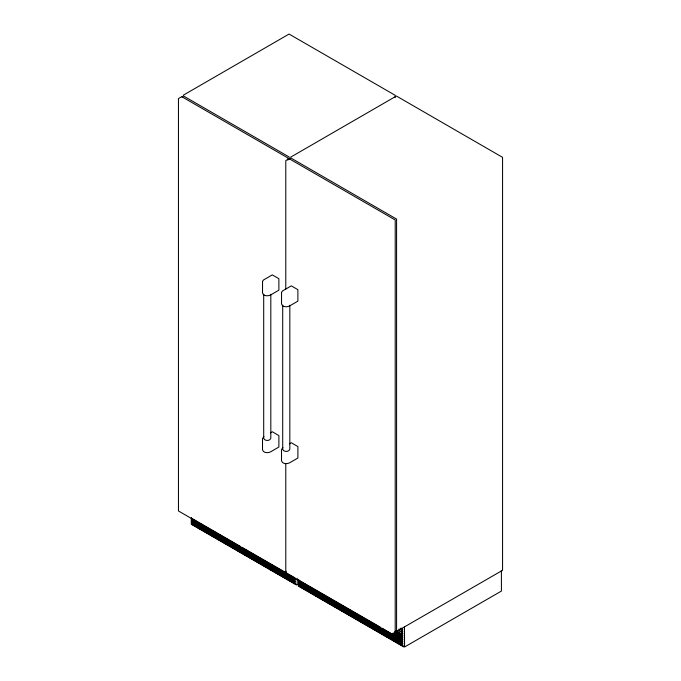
<?xml version="1.0" encoding="UTF-8"?>
<svg xmlns="http://www.w3.org/2000/svg" width="681" height="681" viewBox="0 0 681 681"><rect width="100%" height="100%" fill="white"/><g stroke="black" fill="none" stroke-linecap="round" stroke-linejoin="round"><path stroke-width="1.02" d="M183.359 95.17L289.067 34.05L395.159 95.289L395.218 97.553M181.997 96.966L183.547 96.021L289.187 157.013L289.238 159.277M289.34 158.894L290.889 157.992L396.58 219.086L396.58 631.125L395.031 632.028M263.93 436.555L262.517 438.573L262.517 449.835C263.309 453.103 268.05 453.205 270.544 451.878L278.878 447.034L278.904 435.636L272.374 431.771L270.331 432.861M282.938 447.536L281.525 449.545L281.525 460.807C282.317 464.084 287.059 464.178 289.553 462.85L297.886 458.015L297.912 446.608L291.383 442.752L289.34 443.842M286.258 571.308L284.539 572.236L178.456 510.971L178.456 98.558L181.776 96.685L287.825 157.907L287.876 160.171M295.052 577.922L241.883 547.269M297.308 584.962L294.388 583.345M501.386 570.397L501.429 591.057L404.65 646.941L393.448 640.54M404.488 626.903L404.548 646.371L403.697 646.89L298.627 586.239L298.593 580.033M400.939 628.112C404.301 628.435 402.471 631.789 400.454 629.006M399.109 629.023C404.846 630.742 403.416 634.122 398.623 629.916M398.198 630.453C406.54 633.951 402.292 635.722 396.793 630.819M396.759 631.347L502.561 570.303L502.561 157.354L396.41 96.021L290.702 157.141M395.457 630.836L402.803 635.075L402.846 635.662L402.352 635.977L394.963 631.73M394.537 632.266L402.803 637.041L402.829 637.663L402.352 637.944L394.052 633.16M392.707 633.177L402.803 638.999L402.829 639.629L402.352 639.902L382.16 628.257M191.591 518.232L191.523 517.662M192.476 518.743L240.078 546.23M298.908 580.195L298.865 579.633M299.819 580.723L380.356 627.218M193.149 524.889L208.837 533.947M210.633 534.994L217.12 538.731M218.916 539.769L221.717 541.386M223.521 542.425L230.008 546.171M231.804 547.209L234.605 548.826M235.49 549.337L238.29 550.955M240.087 551.993L246.573 555.739M248.369 556.777L259.461 563.178M261.257 564.217L292.592 582.306M301.411 587.397L307.897 591.142M309.693 592.181L353.916 617.71M355.712 618.748L362.198 622.494M363.995 623.532L366.795 625.149M368.6 626.188L370.481 627.278M372.277 628.316L375.086 629.934M376.882 630.972L379.683 632.589M381.488 633.628L383.369 634.718M385.165 635.756L391.652 639.502M263.7 294.294L263.7 438.3C264.466 441.186 270.059 441.194 270.817 438.3L270.817 294.294M297.205 578.254L297.205 584.392L296.354 584.911L191.284 524.259L191.25 518.062M289.825 305.267L289.825 449.273C289.076 452.158 283.458 452.167 282.709 449.273L282.709 305.267M285.782 289.195L285.782 160.58L289.067 158.639L395.218 219.972L395.201 632.334L391.933 634.215L285.799 572.942L285.782 463.403M262.56 281.347L262.517 292.958C263.309 296.235 268.05 296.329 270.544 295.009L278.878 290.166L278.878 278.691L272.289 274.886L263.521 279.951L262.56 281.347M281.568 292.319L281.525 303.939C282.317 307.208 287.059 307.301 289.553 305.982L297.886 301.138L297.886 289.663L291.298 285.858L282.53 290.932L281.568 292.319M191.54 519.552L191.565 520.182L294.975 579.88L295.486 579.616L295.46 578.986L192.051 519.288L191.54 519.552M191.54 521.518L191.565 522.14L294.975 581.846L295.486 581.583L295.486 580.987L192.051 521.246L191.565 521.484M191.54 523.476L191.565 524.106L294.975 583.804L295.486 583.54L295.486 582.945L192.051 523.212L191.54 523.476M298.882 581.523L298.908 582.153L402.318 641.86L402.829 641.596L402.829 640.991L299.393 581.259L298.908 581.497M298.882 583.489L298.908 584.119L402.318 643.817L402.829 643.554L402.829 642.958L299.393 583.225L298.882 583.489M298.882 585.447L298.908 586.077L402.318 645.784L402.829 645.52L402.829 644.916L299.393 585.183L298.908 585.422"/></g></svg>
